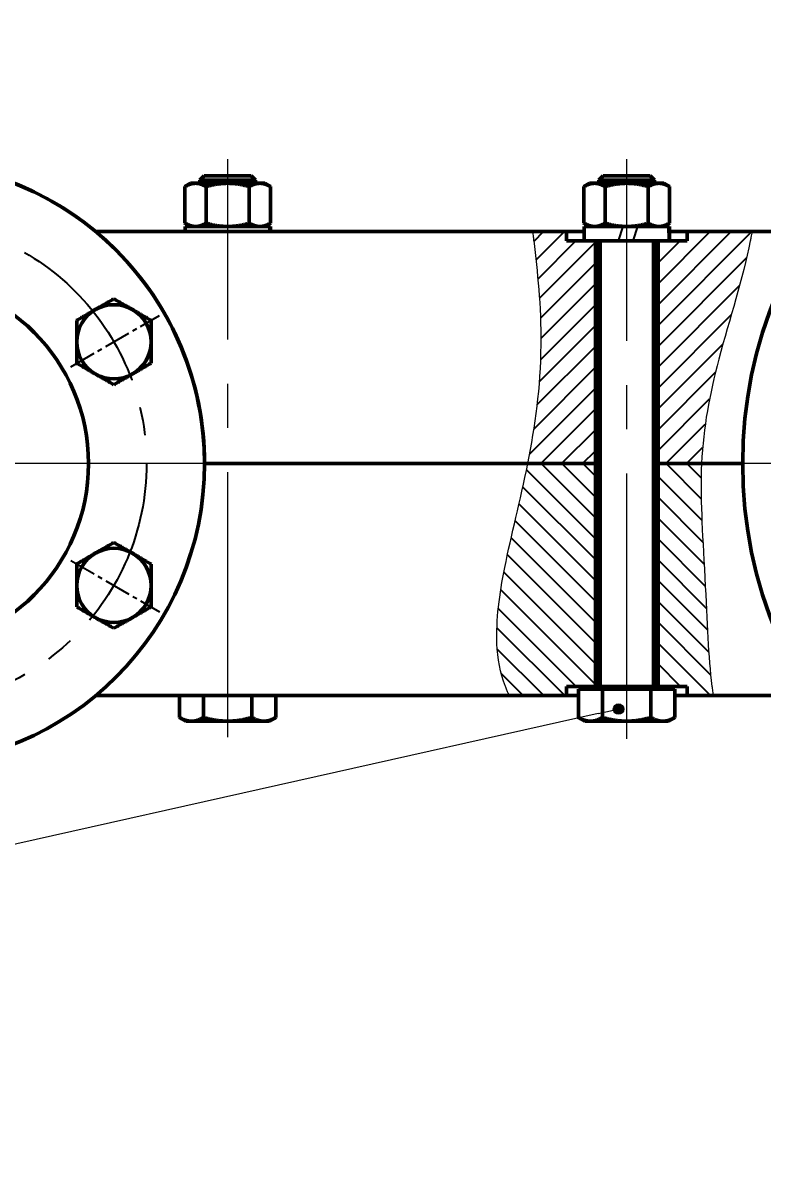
# Model space of a CAD drawing. Header units: millimetres. Extents: x 75 to 4670, y -59 to 2493.
# Drawn here: x 624.7 to 784.3, y 1677.3 to 1922.4 of the extents above; entities that cross this region are included whole.
import ezdxf

# ---------------------------------------------------------------- set-up
doc = ezdxf.new("R2010")
doc.units = ezdxf.units.MM
doc.header["$LTSCALE"] = 3
doc.linetypes.add('CENTER2', pattern=[28.575, 19.05, -3.175, 3.175, -3.175])
doc.linetypes.add('CENTERX2', pattern=[101.6, 63.5, -12.7, 12.7, -12.7])
for name, color, linetype, lineweight in [('副本(1) 中心标记（ISO）', 1, 'CENTER2', 13), ('副本(1) 中心线 (ISO)', 1, 'CENTERX2', 13), ('副本(1) 可见窄的 (ISO)', 7, 'Continuous', 15), ('副本(1) 符号 (ISO)', 7, 'Continuous', 15), ('可见 (ISO)', 7, 'Continuous', 50), ('草图几何图元 (ISO)', 7, 'Continuous', 25)]:
    doc.layers.add(name, color=color, linetype=linetype, lineweight=lineweight)
doc.styles.add('注释文本 (ISO)', font='tahoma.ttf')
doc.dimstyles.new('默认 (GB)', dxfattribs={"dimscale": 3, "dimtxt": 1.5, "dimasz": 1.5, "dimexe": 2, "dimexo": 0, "dimgap": 0.75, "dimtad": 1, "dimrnd": 1e-08, "dimdsep": 46, "dimtxsty": '注释文本 (ISO)', "dimblk": 'Filled-2', "dimcen": 0.09, "dimdle": 10, "dimclrd": 256, "dimclre": 256, "dimclrt": 256, "dimaunit": 1, "dimadec": 3, "dimazin": 2, "dimtfac": 1, "dimtmove": 0, "dimatfit": 3, "dimldrblk": 'Filled-2', "dimfxl": 1, "dimtolj": 1, "dimtzin": 0, "dimlwd": -1, "dimlwe": -1, "dimarcsym": 0})

# ---------------------------------------------------------------- blocks, each defined once
blk = doc.blocks.new('Filled-2')
at = {"color": 0}
for p, q in [((0, 0), (-1, 0.125)), ((-1, 0.125), (-1, -0.125)), ((-1, 0), (0, 0)), ((-1, -0.125), (0, 0))]:
    blk.add_line(p, q, dxfattribs=at)
at = {"color": 0, "flags": 128}
blk.add_lwpolyline([(-1, -0.125), (0, 0), (-1, 0.125), (-1, -0.125)], dxfattribs=at)
at = {"color": 0}
blk.add_solid([(-1, -0.125), (0, 0), (-1, 0.125), (-1, -0.125)], dxfattribs=at)
blk = doc.blocks.new('*D72')
at = {"transparency": 16777216}
for p, q in [((469.38, 1772.45), (469.38, 1388)), ((874.75, 1772.45), (874.75, 1388)), ((473.88, 1394), (870.25, 1394))]:
    blk.add_line(p, q, dxfattribs=at)
at = {"layer": 'Defpoints', "color": 0, "transparency": 16777216}
for p in [(469.38, 1772.45), (874.75, 1772.45), (874.75, 1394)]:
    blk.add_point(p, dxfattribs=at)
at = {"transparency": 16777216, "xscale": 4.5, "yscale": 4.5, "zscale": 4.5, "rotation": 180}
blk.add_blockref('Filled-2', (469.38, 1394), dxfattribs=at)
at = {"transparency": 16777216, "xscale": 4.5, "yscale": 4.5, "zscale": 4.5}
blk.add_blockref('Filled-2', (874.75, 1394), dxfattribs=at)
at = {"transparency": 16777216, "insert": (672.07, 1398.59), "char_height": 4.5, "attachment_point": 5, "style": '注释文本 (ISO)'}
blk.add_mtext('\\A1;405', dxfattribs=at)

msp = doc.modelspace()

# ---------------------------------------------------------------- hatches: boundary and pattern name
h = msp.add_hatch()
h.set_pattern_fill('ANSI31', color=256)
edge = h.paths.add_edge_path()
edge.add_line((748.119, 1875.449), (745.669, 1875.449))
edge.add_line((745.669, 1875.449), (741.869, 1875.449))
edge.add_line((741.869, 1875.449), (741.869, 1877.449))
edge.add_line((741.869, 1877.449), (734.65, 1877.449))
edge.add_spline(control_points=[(734.65, 1877.449), (734.65, 1877.449), (734.65, 1877.448), (734.652, 1877.433), (734.659, 1877.375), (734.682, 1877.179), (734.698, 1877.047), (734.74, 1876.699), (734.767, 1876.476), (734.813, 1876.096), (734.83, 1875.955), (734.859, 1875.717), (734.871, 1875.62), (734.885, 1875.498), (734.888, 1875.473), (734.891, 1875.449)], knot_values=[0.3881022, 0.3881022, 0.3881022, 0.3881022, 0.3985236, 0.3985236, 0.4725687, 0.4725687, 0.5425764, 0.5425764, 0.6232176, 0.6232176, 0.6672891, 0.6672891, 0.6966192, 0.6966192, 0.70411, 0.70411, 0.70411, 0.70411], degree=3, periodic=0)
edge.add_spline(control_points=[(734.891, 1875.449), (735.684, 1868.864), (736.506, 1861.56), (736.329, 1843.762), (735.173, 1835.551), (733.552, 1827.449)], knot_values=[0.0510037, 0.0510037, 0.0510037, 0.0510037, 2.3102499, 2.3102499, 4.7891346, 4.7891346, 4.7891346, 4.7891346], degree=3, periodic=0)
edge.add_line((733.552, 1827.449), (748.119, 1827.449))
edge.add_line((748.119, 1827.449), (748.119, 1875.449))
edge = h.paths.add_edge_path()
edge.add_spline(control_points=[(771.01, 1827.449), (771.392, 1835.407), (772.718, 1842.291), (777.03, 1858.69), (779.911, 1867.294), (781.509, 1875.449)], knot_values=[0.0508351, 0.0508351, 0.0508351, 0.0508351, 2.2470687, 2.2470687, 4.7314105, 4.7314105, 4.7314105, 4.7314105], degree=3, periodic=0)
edge.add_spline(control_points=[(781.509, 1875.449), (781.512, 1875.465), (781.515, 1875.481), (781.536, 1875.588), (781.554, 1875.68), (781.597, 1875.904), (781.621, 1876.034), (781.691, 1876.407), (781.733, 1876.634), (781.801, 1877.015), (781.827, 1877.166), (781.864, 1877.38), (781.874, 1877.439), (781.875, 1877.448), (781.875, 1877.449), (781.875, 1877.449)], knot_values=[0.5641261, 0.5641261, 0.5641261, 0.5641261, 0.5690247, 0.5690247, 0.5970728, 0.5970728, 0.6381449, 0.6381449, 0.718621, 0.718621, 0.7969241, 0.7969241, 0.8754089, 0.8754089, 0.8816995, 0.8816995, 0.8816995, 0.8816995], degree=3, periodic=0)
edge.add_line((781.875, 1877.449), (767.869, 1877.449))
edge.add_line((767.869, 1877.449), (767.869, 1875.449))
edge.add_line((767.869, 1875.449), (764.048, 1875.449))
edge.add_line((764.048, 1875.449), (761.619, 1875.449))
edge.add_line((761.619, 1875.449), (761.619, 1827.449))
edge.add_line((761.619, 1827.449), (771.01, 1827.449))
at = {"transparency": 33554687}
h = msp.add_hatch(dxfattribs=at)
h.set_pattern_fill('ANSI31', color=256, angle=90)
edge = h.paths.add_edge_path()
edge.add_line((748.119, 1827.449), (733.552, 1827.449))
edge.add_spline(control_points=[(733.552, 1827.449), (731.949, 1819.44), (729.978, 1811.999), (727.445, 1799.283), (726.675, 1793.776), (727.056, 1785.49), (727.587, 1782.398), (728.713, 1779.449)], knot_values=[0.0538361, 0.0538361, 0.0538361, 0.0538361, 1.9245567, 1.9245567, 3.4675449, 3.4675449, 4.4175485, 4.4175485, 4.4175485, 4.4175485], degree=3, periodic=0)
edge.add_spline(control_points=[(728.713, 1779.449), (728.719, 1779.434), (728.724, 1779.419), (728.771, 1779.297), (728.813, 1779.191), (728.915, 1778.936), (728.975, 1778.789), (729.141, 1778.399), (729.242, 1778.171), (729.408, 1777.81), (729.473, 1777.672), (729.558, 1777.495), (729.581, 1777.45), (729.581, 1777.449), (729.581, 1777.449), (729.581, 1777.449)], knot_values=[1.4481684, 1.4481684, 1.4481684, 1.4481684, 1.4529389, 1.4529389, 1.4872139, 1.4872139, 1.5364334, 1.5364334, 1.6240427, 1.6240427, 1.7033766, 1.7033766, 1.7755574, 1.7755574, 1.7769585, 1.7769585, 1.7769585, 1.7769585], degree=3, periodic=0)
edge.add_line((729.581, 1777.449), (741.869, 1777.449))
edge.add_line((741.869, 1777.449), (741.869, 1779.449))
edge.add_line((741.869, 1779.449), (746.569, 1779.449))
edge.add_line((746.569, 1779.449), (748.119, 1779.449))
edge.add_line((748.119, 1779.449), (748.119, 1827.449))
edge = h.paths.add_edge_path()
edge.add_spline(control_points=[(773.244, 1779.449), (772.423, 1785.999), (772.216, 1793.005), (771.176, 1813.407), (770.659, 1820.143), (771.01, 1827.449)], knot_values=[0.0501701, 0.0501701, 0.0501701, 0.0501701, 2.0913066, 2.0913066, 4.2946969, 4.2946969, 4.2946969, 4.2946969], degree=3, periodic=0)
edge.add_line((771.01, 1827.449), (761.619, 1827.449))
edge.add_line((761.619, 1827.449), (761.619, 1779.449))
edge.add_line((761.619, 1779.449), (763.169, 1779.449))
edge.add_line((763.169, 1779.449), (767.869, 1779.449))
edge.add_line((767.869, 1779.449), (767.869, 1777.449))
edge.add_line((767.869, 1777.449), (773.516, 1777.449))
edge.add_spline(control_points=[(773.516, 1777.449), (773.516, 1777.449), (773.512, 1777.476), (773.494, 1777.599), (773.478, 1777.709), (773.434, 1778.015), (773.406, 1778.217), (773.353, 1778.609), (773.329, 1778.784), (773.289, 1779.095), (773.272, 1779.229), (773.251, 1779.391), (773.247, 1779.42), (773.244, 1779.449)], knot_values=[0.5313618, 0.5313618, 0.5313618, 0.5313618, 0.5890227, 0.5890227, 0.6616221, 0.6616221, 0.7419974, 0.7419974, 0.798484, 0.798484, 0.8391187, 0.8391187, 0.8477618, 0.8477618, 0.8477618, 0.8477618], degree=3, periodic=0)
h = msp.add_hatch(dxfattribs=at)
h.set_pattern_fill('ANSI31', color=256)
edge = h.paths.add_edge_path()
edge.add_spline(control_points=[(545.191, 1695.53), (542.507, 1696.173), (539.838, 1696.793), (537.191, 1697.389)], knot_values=[0.0512159, 0.0512159, 0.0512159, 0.0512159, 0.8641308, 0.8641308, 0.8641308, 0.8641308], degree=3, periodic=0)
edge.add_spline(control_points=[(537.191, 1697.389), (537.18, 1697.392), (537.168, 1697.394), (537.128, 1697.403), (537.099, 1697.41), (537.02, 1697.428), (536.971, 1697.439), (536.748, 1697.489), (536.579, 1697.527), (536.213, 1697.609), (536.024, 1697.651), (535.668, 1697.731), (535.511, 1697.765), (535.282, 1697.816), (535.214, 1697.831), (535.193, 1697.836), (535.191, 1697.836), (535.191, 1697.836)], knot_values=[0.43353, 0.43353, 0.43353, 0.43353, 0.4369871, 0.4369871, 0.4459332, 0.4459332, 0.4612193, 0.4612193, 0.5149058, 0.5149058, 0.5826034, 0.5826034, 0.6603725, 0.6603725, 0.738352, 0.738352, 0.7523618, 0.7523618, 0.7523618, 0.7523618], degree=3, periodic=0)
edge.add_line((535.191, 1697.836), (535.191, 1645.176))
edge.add_line((535.191, 1645.176), (533.345, 1643.883))
edge.add_line((533.345, 1643.883), (534.492, 1642.245))
edge.add_line((534.492, 1642.245), (533.673, 1641.671))
edge.add_line((533.673, 1641.671), (532.854, 1641.098))
edge.add_line((532.854, 1641.098), (543.178, 1626.353))
edge.add_line((543.178, 1626.353), (545.191, 1623.409))
edge.add_line((545.191, 1623.409), (545.191, 1695.53))
h.paths.add_polyline_path([(530.072, 1617.176), (523.933, 1625.943), (518.455, 1626.35), (535.191, 1602.449), (535.191, 1561.325), (535.956, 1561.234), (539.307, 1560.834, -0.9422532), (541.549, 1560.7, -1.0612859), (539.307, 1560.834), (535.956, 1561.234), (535.191, 1561.325), (535.191, 1504.773), (531.191, 1504.773), (531.191, 1499.773), (533.191, 1499.773), (533.191, 1492.691), (534.691, 1492.691), (534.691, 1493.773), (545.191, 1493.773), (545.191, 1595.062)])
h.paths.add_polyline_path([(519.747, 1631.92), (518.928, 1631.347), (518.109, 1630.773), (516.962, 1632.411), (515.116, 1631.119), (518.455, 1626.35), (523.933, 1625.943)])
h.paths.add_polyline_path([(570.191, 1480.941), (546.691, 1480.783), (546.691, 1479.289), (546.691, 1479.273), (545.191, 1477.773), (534.691, 1477.773), (534.691, 1478.856), (533.191, 1478.856), (533.191, 1475.866, -0.3604256), (534.107, 1474.761, -0.3604256), (533.191, 1473.656), (533.191, 1471.773), (531.191, 1471.773), (531.191, 1467.449), (570.191, 1467.449)])
h.paths.add_polyline_path([(814.302, 1482.583), (570.191, 1480.941), (570.191, 1467.449), (814.302, 1467.449)])
h.paths.add_polyline_path([(950.126, 1483.496), (814.302, 1482.583), (814.302, 1467.449), (950.126, 1467.449)])
edge = h.paths.add_edge_path()
edge.add_spline(control_points=[(1138.863, 1528.253), (1138.863, 1528.253), (1138.837, 1528.263), (1138.722, 1528.307), (1138.619, 1528.346), (1138.351, 1528.448), (1138.19, 1528.51), (1137.811, 1528.655), (1137.592, 1528.738), (1137.27, 1528.86), (1137.176, 1528.896), (1137.019, 1528.956), (1136.955, 1528.98), (1136.882, 1529.008), (1136.873, 1529.011), (1136.863, 1529.015)], knot_values=[1.5276951, 1.5276951, 1.5276951, 1.5276951, 1.5835165, 1.5835165, 1.6544311, 1.6544311, 1.7240969, 1.7240969, 1.7996966, 1.7996966, 1.8300874, 1.8300874, 1.8504283, 1.8504283, 1.8535014, 1.8535014, 1.8535014, 1.8535014], degree=3, periodic=0)
edge.add_spline(control_points=[(1136.863, 1529.015), (1134.246, 1530.01), (1131.632, 1531.003), (1128.863, 1532.111)], knot_values=[34.1361061, 34.1361061, 34.1361061, 34.1361061, 35.5753217, 35.5753217, 35.5753217, 35.5753217], degree=3, periodic=0)
edge.add_line((1128.863, 1532.111), (1128.863, 1487.449))
edge.add_line((1128.863, 1487.449), (1128.654, 1487.449))
edge.add_arc((1068.863, 1482.449), 60, 2.14857, 4.78019, ccw=False)
edge.add_line((1128.821, 1484.698), (950.126, 1483.496))
edge.add_line((950.126, 1483.496), (950.126, 1467.449))
edge.add_line((950.126, 1467.449), (1138.863, 1467.449))
edge.add_line((1138.863, 1467.449), (1138.863, 1528.253))
at = {"layer": '副本(1) 符号 (ISO)'}
h = msp.add_hatch(color=256, dxfattribs=at)
edge = h.paths.add_edge_path(flags=0)
edge.add_arc((753.107, 1774.557), 1.125, 0, 360)

# ---------------------------------------------------------------- linework, layer by layer
for p, q in [((754, 1878.549), (753, 1875.449)), ((757.2, 1878.549), (756.2, 1875.449))]:
    msp.add_line(p, q)
at = {"layer": '副本(1) 中心标记（ISO）', "linetype": 'Continuous'}
msp.add_line((668.369, 1827.449), (529.369, 1827.449), dxfattribs=at)
at = {"layer": '副本(1) 中心标记（ISO）', "linetype": 'CENTER2'}
msp.add_line((974.368, 1827.449), (775.368, 1827.449), dxfattribs=at)
at = {"layer": '副本(1) 中心线 (ISO)', "linetype": 'CENTER2'}
for p, q in [((668.869, 1768.472), (668.869, 1893.028)), ((754.869, 1768.172), (754.869, 1893.028))]:
    msp.add_line(p, q, dxfattribs=at)
at = {"layer": '副本(1) 可见窄的 (ISO)'}
for points, knots in [([(733.552, 1827.449), (735.173, 1835.551), (736.329, 1843.762), (736.506, 1861.56), (735.684, 1868.864), (734.891, 1875.449)], [0.0510037, 0.0510037, 0.0510037, 0.0510037, 2.5298884, 2.5298884, 4.7891346, 4.7891346, 4.7891346, 4.7891346]), ([(734.891, 1875.449), (734.888, 1875.473), (734.885, 1875.498), (734.871, 1875.62), (734.859, 1875.717), (734.83, 1875.955), (734.813, 1876.096), (734.767, 1876.476), (734.74, 1876.699), (734.698, 1877.047), (734.682, 1877.179), (734.659, 1877.375), (734.652, 1877.433), (734.65, 1877.448), (734.65, 1877.449), (734.65, 1877.449)], [0.3881022, 0.3881022, 0.3881022, 0.3881022, 0.39559299, 0.39559299, 0.42492302, 0.42492302, 0.46899458, 0.46899458, 0.54963576, 0.54963576, 0.61964343, 0.61964343, 0.69368852, 0.69368852, 0.70410996, 0.70410996, 0.70410996, 0.70410996]), ([(781.509, 1875.449), (779.911, 1867.294), (777.03, 1858.69), (772.718, 1842.291), (771.392, 1835.407), (771.01, 1827.449)], [0.0508351, 0.0508351, 0.0508351, 0.0508351, 2.5351768, 2.5351768, 4.7314105, 4.7314105, 4.7314105, 4.7314105]), ([(781.875, 1877.449), (781.875, 1877.449), (781.875, 1877.448), (781.874, 1877.439), (781.864, 1877.38), (781.827, 1877.166), (781.801, 1877.015), (781.733, 1876.634), (781.691, 1876.407), (781.621, 1876.034), (781.597, 1875.904), (781.554, 1875.68), (781.536, 1875.588), (781.515, 1875.481), (781.512, 1875.465), (781.509, 1875.449)], [0.5641261, 0.5641261, 0.5641261, 0.5641261, 0.5704167, 0.5704167, 0.64890145, 0.64890145, 0.72720457, 0.72720457, 0.80768068, 0.80768068, 0.84875279, 0.84875279, 0.87680091, 0.87680091, 0.88169949, 0.88169949, 0.88169949, 0.88169949]), ([(728.713, 1779.449), (727.587, 1782.398), (727.056, 1785.49), (726.675, 1793.776), (727.445, 1799.283), (729.978, 1811.999), (731.949, 1819.44), (733.552, 1827.449)], [0.0538361, 0.0538361, 0.0538361, 0.0538361, 1.0038396, 1.0038396, 2.5468279, 2.5468279, 4.4175485, 4.4175485, 4.4175485, 4.4175485]), ([(771.01, 1827.449), (770.659, 1820.143), (771.176, 1813.407), (772.216, 1793.005), (772.423, 1785.999), (773.244, 1779.449)], [0.0501701, 0.0501701, 0.0501701, 0.0501701, 2.2535603, 2.2535603, 4.2946969, 4.2946969, 4.2946969, 4.2946969]), ([(729.581, 1777.449), (729.581, 1777.449), (729.581, 1777.449), (729.581, 1777.45), (729.558, 1777.495), (729.473, 1777.672), (729.408, 1777.81), (729.242, 1778.171), (729.141, 1778.399), (728.975, 1778.789), (728.915, 1778.936), (728.813, 1779.191), (728.771, 1779.297), (728.724, 1779.419), (728.719, 1779.434), (728.713, 1779.449)], [1.4481684, 1.4481684, 1.4481684, 1.4481684, 1.44956954, 1.44956954, 1.52175032, 1.52175032, 1.60108425, 1.60108425, 1.68869351, 1.68869351, 1.73791306, 1.73791306, 1.77218802, 1.77218802, 1.77695853, 1.77695853, 1.77695853, 1.77695853]), ([(773.244, 1779.449), (773.247, 1779.42), (773.251, 1779.391), (773.272, 1779.229), (773.289, 1779.095), (773.329, 1778.784), (773.353, 1778.609), (773.406, 1778.217), (773.434, 1778.015), (773.478, 1777.709), (773.494, 1777.599), (773.512, 1777.476), (773.516, 1777.449), (773.516, 1777.449)], [0.53136177, 0.53136177, 0.53136177, 0.53136177, 0.54000493, 0.54000493, 0.58063961, 0.58063961, 0.63712619, 0.63712619, 0.71750153, 0.71750153, 0.79010093, 0.79010093, 0.84776185, 0.84776185, 0.84776185, 0.84776185])]:
    msp.add_open_spline(points, degree=3, knots=knots, dxfattribs=at)
at = {"layer": '副本(1) 符号 (ISO)'}
for q in [(379.974, 1691.11), (752.009, 1774.311)]:
    msp.add_line((748.716, 1773.575), q, dxfattribs=at)
msp.add_circle((753.107, 1774.557), 1.125, dxfattribs=at)
at = {"layer": '可见 (ISO)'}
for p, q in [((660.869, 1887.849), (659.631, 1887.134)), ((661.941, 1887.849), (660.869, 1887.849)), ((668.869, 1887.849), (661.941, 1887.849)), ((663.789, 1889.449), (662.869, 1888.528)), ((674.869, 1888.528), (662.869, 1888.528)), ((662.869, 1887.849), (662.869, 1888.528)), ((663.789, 1889.449), (673.949, 1889.449)), ((675.797, 1887.849), (668.869, 1887.849)), ((673.949, 1889.449), (674.869, 1888.528)), ((674.869, 1887.849), (674.869, 1888.528)), ((676.869, 1887.849), (675.797, 1887.849)), ((676.869, 1887.849), (678.107, 1887.134)), ((746.869, 1887.849), (745.631, 1887.134)), ((747.941, 1887.849), (746.869, 1887.849)), ((754.869, 1887.849), (747.941, 1887.849)), ((749.789, 1889.449), (748.869, 1888.528)), ((760.869, 1888.528), (748.869, 1888.528)), ((748.869, 1887.849), (748.869, 1888.528)), ((749.789, 1889.449), (759.949, 1889.449)), ((761.797, 1887.849), (754.869, 1887.849)), ((759.949, 1889.449), (760.869, 1888.528)), ((760.869, 1887.849), (760.869, 1888.528)), ((762.869, 1887.849), (761.797, 1887.849)), ((762.869, 1887.849), (764.107, 1887.134)), ((659.631, 1887.134), (659.631, 1879.263)), ((664.25, 1887.134), (664.25, 1879.263)), ((673.488, 1887.134), (673.488, 1879.263)), ((678.107, 1887.134), (678.107, 1879.263)), ((745.631, 1887.134), (745.631, 1879.263)), ((750.25, 1887.134), (750.25, 1879.263)), ((759.488, 1887.134), (759.488, 1879.263)), ((764.107, 1887.134), (764.107, 1879.263)), ((660.869, 1878.549), (659.631, 1879.263)), ((659.669, 1878.549), (677.924, 1878.549)), ((659.669, 1877.449), (659.669, 1878.549)), ((676.869, 1878.549), (678.107, 1879.263)), ((677.924, 1878.549), (678.061, 1878.549)), ((678.061, 1878.549), (678.069, 1878.549)), ((678.069, 1877.449), (678.069, 1878.549)), ((746.869, 1878.549), (745.631, 1879.263)), ((745.669, 1878.549), (763.924, 1878.549)), ((745.669, 1875.449), (745.669, 1878.549)), ((762.869, 1878.549), (764.107, 1879.263)), ((763.924, 1878.549), (764.061, 1878.549)), ((764.061, 1878.549), (764.069, 1878.549)), ((764.069, 1877.357), (764.069, 1878.549)), ((734.65, 1877.449), (640.402, 1877.449)), ((734.65, 1877.449), (741.869, 1877.449)), ((741.869, 1877.449), (741.869, 1875.449)), ((741.869, 1877.449), (745.669, 1877.449)), ((741.869, 1875.449), (745.669, 1875.449)), ((745.669, 1875.449), (764.048, 1875.449)), ((748.119, 1875.449), (748.119, 1827.449)), ((748.869, 1779.449), (748.869, 1875.449)), ((760.869, 1779.449), (760.869, 1875.449)), ((761.619, 1827.449), (761.619, 1875.449)), ((764.048, 1875.449), (767.869, 1875.449)), ((764.069, 1877.449), (767.869, 1877.449)), ((767.869, 1877.449), (781.875, 1877.449)), ((767.869, 1875.449), (767.869, 1877.449)), ((792.985, 1877.449), (781.875, 1877.449)), ((663.869, 1827.449), (663.868, 1827.449)), ((733.552, 1827.449), (663.869, 1827.449)), ((733.552, 1827.449), (663.869, 1827.449)), ((733.552, 1827.449), (748.119, 1827.449)), ((748.119, 1827.449), (733.552, 1827.449)), ((748.119, 1827.449), (748.119, 1779.449)), ((748.119, 1827.449), (748.869, 1827.449)), ((761.619, 1827.449), (760.869, 1827.449)), ((761.619, 1827.449), (771.01, 1827.449)), ((761.619, 1779.449), (761.619, 1827.449)), ((771.01, 1827.449), (761.619, 1827.449)), ((777.869, 1827.449), (771.01, 1827.449)), ((777.869, 1827.449), (771.01, 1827.449)), ((777.869, 1827.449), (779.868, 1827.449)), ((640.402, 1777.449), (729.581, 1777.449)), ((658.477, 1777.449), (658.477, 1772.752)), ((663.673, 1777.449), (663.673, 1772.752)), ((674.065, 1777.449), (674.065, 1772.752)), ((679.261, 1777.449), (679.261, 1772.752)), ((741.869, 1777.449), (729.581, 1777.449)), ((741.869, 1779.449), (741.869, 1777.449)), ((746.569, 1779.449), (741.869, 1779.449)), ((744.477, 1777.449), (741.869, 1777.449)), ((744.477, 1778.848), (744.477, 1772.752)), ((744.477, 1778.848), (749.673, 1778.848)), ((761.619, 1779.449), (746.569, 1779.449)), ((746.569, 1778.848), (746.569, 1779.449)), ((749.673, 1778.848), (749.673, 1772.752)), ((749.673, 1778.848), (760.065, 1778.848)), ((760.065, 1778.848), (760.065, 1772.752)), ((760.065, 1778.848), (765.261, 1778.848)), ((763.169, 1779.449), (761.619, 1779.449)), ((763.169, 1778.848), (763.169, 1779.449)), ((767.869, 1779.449), (763.169, 1779.449)), ((765.261, 1778.848), (765.261, 1772.752)), ((767.869, 1777.449), (765.261, 1777.449)), ((767.869, 1777.449), (767.869, 1779.449)), ((773.516, 1777.449), (767.869, 1777.449)), ((773.516, 1777.449), (794.091, 1777.449)), ((659.869, 1771.948), (658.477, 1772.752)), ((677.869, 1771.948), (679.261, 1772.752)), ((745.869, 1771.948), (744.477, 1772.752)), ((763.869, 1771.948), (765.261, 1772.752)), ((659.869, 1771.948), (661.075, 1771.948)), ((661.075, 1771.948), (668.869, 1771.948)), ((668.869, 1771.948), (676.663, 1771.948)), ((676.663, 1771.948), (677.869, 1771.948)), ((745.869, 1771.948), (747.075, 1771.948)), ((747.075, 1771.948), (754.869, 1771.948)), ((754.869, 1771.948), (762.663, 1771.948)), ((762.663, 1771.948), (763.869, 1771.948))]:
    msp.add_line(p, q, dxfattribs=at)
for centre, radius in [((874.868, 1827.449), 95), ((598.868, 1827.449), 65), ((598.868, 1827.449), 40)]:
    msp.add_circle(centre, radius, dxfattribs=at)
for centre, radius, start, end in [((598.869, 1827.449), 65, 0, 90.00012), ((644.335, 1853.699), 8, 120, 180), ((644.335, 1853.699), 8, 60, 120), ((644.335, 1853.699), 8, 0, 60), ((644.335, 1853.699), 8, 180, 240), ((644.335, 1853.699), 8, 300, 0), ((644.335, 1853.699), 8, 240, 300), ((644.335, 1801.199), 8, 60, 120), ((644.335, 1801.199), 8, 120, 180), ((644.335, 1801.199), 8, 0, 60), ((644.335, 1801.199), 8, 180, 240), ((644.335, 1801.199), 8, 300, 0), ((644.335, 1801.199), 8, 240, 300)]:
    msp.add_arc(centre, radius, start, end, dxfattribs=at)
for centre, start_param, end_param in [((668.869, 1873.54), 1.7092644, 1.7486069), ((668.869, 1877.357), 1.5740397, 1.6129013), ((754.869, 1873.54), 1.6382387, 1.7486069), ((754.869, 1877.357), 1.5033539, 1.6129013)]:
    msp.add_ellipse(centre, major_axis=(0, -28.315), ratio=0.3249197, start_param=start_param, end_param=end_param, dxfattribs=at)
for points in [[(661.941, 1887.849), (660.869, 1887.849), (659.631, 1887.134)], [(664.25, 1887.134), (663.013, 1887.849), (661.941, 1887.849)], [(668.869, 1887.849), (666.725, 1887.849), (664.25, 1887.134)], [(673.488, 1887.134), (671.013, 1887.849), (668.869, 1887.849)], [(675.797, 1887.849), (674.725, 1887.849), (673.488, 1887.134)], [(678.107, 1887.134), (676.869, 1887.849), (675.797, 1887.849)], [(747.941, 1887.849), (746.869, 1887.849), (745.631, 1887.134)], [(750.25, 1887.134), (749.013, 1887.849), (747.941, 1887.849)], [(754.869, 1887.849), (752.725, 1887.849), (750.25, 1887.134)], [(759.488, 1887.134), (757.013, 1887.849), (754.869, 1887.849)], [(761.797, 1887.849), (760.725, 1887.849), (759.488, 1887.134)], [(764.107, 1887.134), (762.869, 1887.849), (761.797, 1887.849)], [(659.631, 1879.263), (660.869, 1878.549), (661.941, 1878.549)], [(661.941, 1878.549), (663.013, 1878.549), (664.25, 1879.263)], [(664.25, 1879.263), (666.725, 1878.549), (668.869, 1878.549)], [(668.869, 1878.549), (671.013, 1878.549), (673.488, 1879.263)], [(673.488, 1879.263), (674.725, 1878.549), (675.797, 1878.549)], [(675.797, 1878.549), (676.869, 1878.549), (678.107, 1879.263)], [(745.631, 1879.263), (746.869, 1878.549), (747.941, 1878.549)], [(747.941, 1878.549), (749.013, 1878.549), (750.25, 1879.263)], [(750.25, 1879.263), (752.725, 1878.549), (754.869, 1878.549)], [(754.869, 1878.549), (757.013, 1878.549), (759.488, 1879.263)], [(759.488, 1879.263), (760.725, 1878.549), (761.797, 1878.549)], [(761.797, 1878.549), (762.869, 1878.549), (764.107, 1879.263)], [(640.335, 1860.627), (642.191, 1861.699), (644.335, 1862.936)], [(644.335, 1862.936), (646.479, 1861.699), (648.335, 1860.627)], [(636.335, 1858.317), (638.479, 1859.555), (640.335, 1860.627)], [(648.335, 1860.627), (650.191, 1859.555), (652.335, 1858.317)], [(636.335, 1853.699), (636.335, 1855.842), (636.335, 1858.317)], [(652.335, 1858.317), (652.335, 1855.842), (652.335, 1853.699)], [(636.335, 1849.08), (636.335, 1851.555), (636.335, 1853.699)], [(652.335, 1853.699), (652.335, 1851.555), (652.335, 1849.08)], [(640.335, 1846.77), (638.479, 1847.842), (636.335, 1849.08)], [(652.335, 1849.08), (650.191, 1847.842), (648.335, 1846.77)], [(644.335, 1844.461), (642.191, 1845.699), (640.335, 1846.77)], [(648.335, 1846.77), (646.479, 1845.699), (644.335, 1844.461)], [(640.335, 1808.127), (642.191, 1809.199), (644.335, 1810.436)], [(644.335, 1810.436), (646.478, 1809.199), (648.335, 1808.127)], [(636.335, 1805.817), (638.478, 1807.055), (640.335, 1808.127)], [(648.335, 1808.127), (650.191, 1807.055), (652.335, 1805.817)], [(636.335, 1801.199), (636.335, 1803.342), (636.335, 1805.817)], [(652.335, 1805.817), (652.335, 1803.342), (652.335, 1801.199)], [(636.335, 1796.58), (636.335, 1799.055), (636.335, 1801.199)], [(652.335, 1801.199), (652.335, 1799.055), (652.335, 1796.58)], [(640.335, 1794.27), (638.478, 1795.342), (636.335, 1796.58)], [(644.335, 1791.961), (642.191, 1793.199), (640.335, 1794.27)], [(648.335, 1794.27), (646.478, 1793.199), (644.335, 1791.961)], [(652.335, 1796.58), (650.191, 1795.342), (648.335, 1794.27)], [(658.477, 1772.752), (659.869, 1771.948), (661.075, 1771.948)], [(661.075, 1771.948), (662.28, 1771.948), (663.673, 1772.752)], [(663.673, 1772.752), (666.457, 1771.948), (668.869, 1771.948)], [(668.869, 1771.948), (671.28, 1771.948), (674.065, 1772.752)], [(674.065, 1772.752), (675.457, 1771.948), (676.663, 1771.948)], [(676.663, 1771.948), (677.869, 1771.948), (679.261, 1772.752)], [(744.477, 1772.752), (745.869, 1771.948), (747.075, 1771.948)], [(747.075, 1771.948), (748.28, 1771.948), (749.673, 1772.752)], [(749.673, 1772.752), (752.457, 1771.948), (754.869, 1771.948)], [(754.869, 1771.948), (757.28, 1771.948), (760.065, 1772.752)], [(760.065, 1772.752), (761.457, 1771.948), (762.663, 1771.948)], [(762.663, 1771.948), (763.869, 1771.948), (765.261, 1772.752)]]:
    msp.add_rational_spline(points, [1, 1.0379548493, 1], degree=2, dxfattribs=at)
at = {"layer": '草图几何图元 (ISO)'}
for p, q in [((749.329, 1888.988), (749.329, 1888.528)), ((749.329, 1888.528), (749.329, 1887.849)), ((760.409, 1888.988), (760.409, 1887.849)), ((749.329, 1875.449), (749.329, 1778.999)), ((760.409, 1875.449), (760.409, 1778.999))]:
    msp.add_line(p, q, dxfattribs=at)
at = {"layer": '草图几何图元 (ISO)', "color": 1, "linetype": 'CENTER2', "ltscale": 0.101267, "true_color": 0xff0000}
for p, q in [((635.046, 1848.335), (654.16, 1859.371)), ((635.046, 1806.562), (654.16, 1795.526))]:
    msp.add_line(p, q, dxfattribs=at)
at = {"layer": '草图几何图元 (ISO)', "color": 1, "linetype": 'CENTER2', "ltscale": 0.641328, "true_color": 0xff0000}
msp.add_circle((598.868, 1827.449), 52.5, dxfattribs=at)

# ---------------------------------------------------------------- dimensions: what is measured, and where the dimension line sits
dim = msp.add_linear_dim(base=(874.752, 1394), p1=(469.384, 1772.449), p2=(874.752, 1772.449), text='405', dimstyle='默认 (GB)')
dim.commit()
dim.dimension.update_dxf_attribs({"geometry": '*D72', "text_midpoint": (672.068, 1394), "dimtype": 160})

doc.saveas('drawing.dxf')
